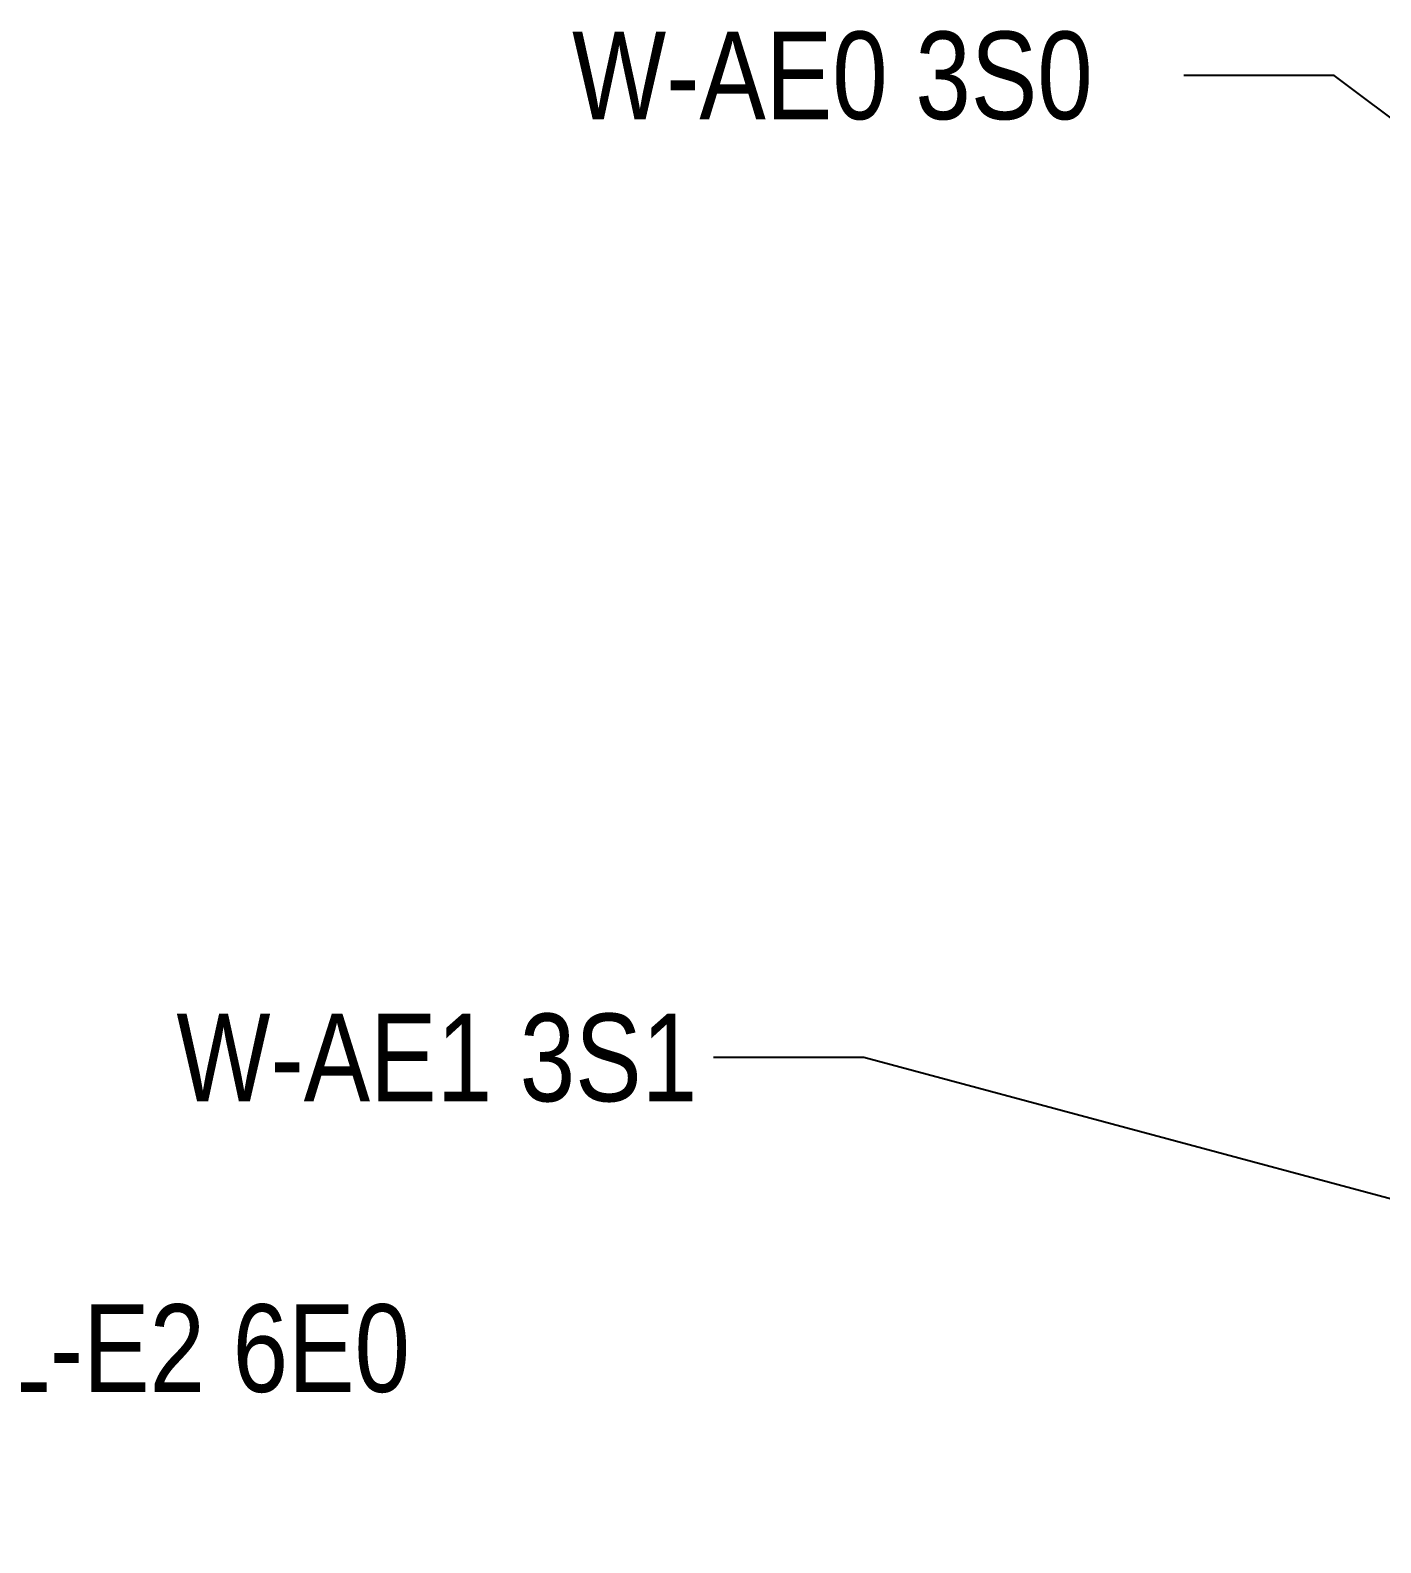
# Model space of a CAD drawing. Header units: millimetres. Extents: x 0 to 841, y 0 to 594.
# Drawn here: x 195.9 to 249.8, y 325.7 to 386.1 of the extents above; entities that cross this region are included whole.
import ezdxf

# ---------------------------------------------------------------- set-up
doc = ezdxf.new("R2010")
doc.units = ezdxf.units.MM
doc.header["$LTSCALE"] = 46.255
doc.layers.get('0').update_dxf_attribs({"linetype": 'CONTINUOUS'})
doc.layers.add('NOTE', color=7, linetype='CONTINUOUS')
doc.styles.get("Standard").update_dxf_attribs({"font": 'txt', "width": 0.85})
doc.styles.add('TEXTSTYLE_2', font='txt', dxfattribs={"width": 0.85})
doc.dimstyles.get("Standard").update_dxf_attribs({"dimtxt": 3.5, "dimasz": 3.5, "dimexe": 1.5, "dimexo": 1, "dimtad": 1, "dimtxsty": 'STANDARD', "dimblk": '_FILLED', "dimblk1": '_FILLED', "dimblk2": '_FILLED', "dimcen": 0.09, "dimadec": 0, "dimazin": 0, "dimtol": 1, "dimtp": 0.01, "dimtm": 0.01, "dimtfac": 1, "dimtofl": 0, "dimtmove": 0, "dimatfit": 3, "dimldrblk": '_FILLED', "dimfxl": 1, "dimtolj": 1, "dimarcsym": 0})

# ---------------------------------------------------------------- blocks, each defined once
blk = doc.blocks.new('_FILLED')
at = {"color": 0, "linetype": 'BYBLOCK'}
blk.add_solid([(0, 0), (-1, 0.214), (-1, -0.214)], dxfattribs=at)

msp = doc.modelspace()

# ---------------------------------------------------------------- texts
at = {"layer": 'NOTE', "color": 2, "linetype": 'CONTINUOUS', "char_height": 3.5, "attachment_point": 1, "line_spacing_factor": 0.9, "style": 'TEXTSTYLE_2'}
for s, insert, width in [('W-AE0 3S0', (217.488, 386.047), 36.62969), ('W-AE1 3S1', (201.694, 346.849), 32.16719), ('LL-E2 6E0', (192.218, 335.248), 35.14219)]:
    msp.add_mtext(s, dxfattribs=dict(at, insert=insert, width=width))

# ---------------------------------------------------------------- leaders
at = {"layer": 'NOTE', "color": 2, "linetype": 'CONTINUOUS'}
for points in [[(300.393, 344.841), (247.907, 384.297), (241.907, 384.297)], [(294.702, 327.48), (229.138, 345.099), (223.138, 345.099)]]:
    msp.add_leader(points, dimstyle='STANDARD', override={"dimtad": 0, "dimldrblk": 'DOT'}, dxfattribs=at)

doc.saveas('drawing.dxf')
